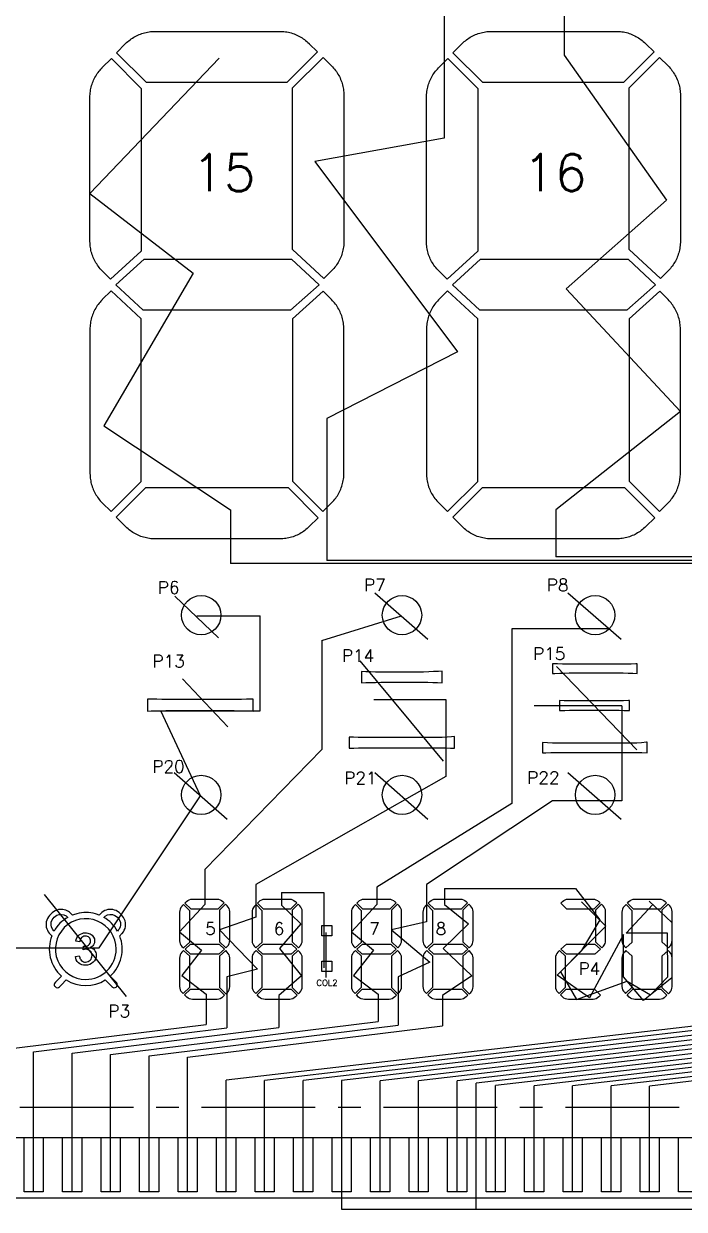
# Model space of a CAD drawing. Header units: millimetres. Extents: x 1653 to 3206, y -200 to 97.
# Drawn here: x 2432.96 to 2454.75, y -110.88 to -71.74 of the extents above; entities that cross this region are included whole.
import ezdxf
from ezdxf.enums import TextEntityAlignment as Align

# ---------------------------------------------------------------- set-up
doc = ezdxf.new("R2010")
doc.units = ezdxf.units.MM
doc.header["$LTSCALE"] = 3
doc.linetypes.add('CENTER', pattern=[2, 1.25, -0.25, 0.25, -0.25])
doc.layers.add('DIM', color=4, linetype='Continuous')
doc.layers.add('SEG', color=3, linetype='Continuous')
doc.styles.add('romans', font='romans.shx')

msp = doc.modelspace()

# ---------------------------------------------------------------- linework, layer by layer
at = {"linetype": 'Continuous'}
msp.add_lwpolyline([(2378.323, -71.51), (2378.323, -95.51), (2393.323, -110.51), (2478.323, -110.51), (2493.323, -95.51), (2493.323, -71.51), (2478.323, -56.51), (2393.323, -56.51)], close=True, dxfattribs=at)
at = {"linetype": 'CENTER'}
msp.add_lwpolyline([(2469.762, -59.51), (2402.823, -59.51, 0.895837), (2402.823, -107.51), (2469.762, -107.51, 0.856686)], format="xyb", close=True, dxfattribs=at)
for points in [[(2436.351, -72.365), (2436.387, -72.333), (2436.425, -72.301), (2436.463, -72.271), (2436.503, -72.242), (2436.543, -72.215), (2436.585, -72.189), (2436.627, -72.165), (2436.671, -72.142), (2436.715, -72.12), (2436.759, -72.101), (2436.805, -72.082), (2436.851, -72.066), (2436.898, -72.051), (2436.945, -72.038), (2436.992, -72.026), (2437.04, -72.017), (2437.089, -72.009), (2437.137, -72.002), (2437.186, -71.997), (2437.235, -71.994), (2437.284, -71.993), (2437.296, -71.993), (2441.395, -71.993), (2441.444, -71.994), (2441.492, -71.997), (2441.541, -72.001), (2441.59, -72.007), (2441.638, -72.014), (2441.686, -72.024), (2441.734, -72.035), (2441.781, -72.047), (2441.828, -72.062), (2441.874, -72.078), (2441.92, -72.096), (2441.965, -72.115), (2442.009, -72.136), (2442.052, -72.158), (2442.095, -72.183), (2442.137, -72.208), (2442.177, -72.235), (2442.217, -72.264), (2442.256, -72.294), (2442.294, -72.325), (2442.33, -72.357), (2442.366, -72.391), (2442.374, -72.4), (2442.648, -72.673), (2441.637, -73.686), (2437.004, -73.686), (2436.016, -72.699), (2436.316, -72.399)], [(2447.451, -72.365), (2447.487, -72.333), (2447.525, -72.301), (2447.563, -72.271), (2447.603, -72.242), (2447.643, -72.215), (2447.685, -72.189), (2447.727, -72.165), (2447.77, -72.142), (2447.814, -72.12), (2447.859, -72.101), (2447.905, -72.082), (2447.951, -72.066), (2447.997, -72.051), (2448.045, -72.038), (2448.092, -72.026), (2448.14, -72.017), (2448.188, -72.009), (2448.237, -72.002), (2448.286, -71.997), (2448.334, -71.994), (2448.383, -71.993), (2448.396, -71.993), (2452.494, -71.993), (2452.543, -71.994), (2452.592, -71.997), (2452.641, -72.001), (2452.689, -72.007), (2452.738, -72.014), (2452.786, -72.024), (2452.834, -72.035), (2452.881, -72.047), (2452.928, -72.062), (2452.974, -72.078), (2453.019, -72.096), (2453.064, -72.115), (2453.109, -72.136), (2453.152, -72.158), (2453.195, -72.183), (2453.236, -72.208), (2453.277, -72.235), (2453.317, -72.264), (2453.356, -72.294), (2453.393, -72.325), (2453.43, -72.357), (2453.465, -72.391), (2453.474, -72.4), (2453.748, -72.673), (2452.736, -73.686), (2448.104, -73.686), (2447.116, -72.699), (2447.416, -72.399)], [(2435.141, -74.123), (2435.144, -74.074), (2435.148, -74.025), (2435.154, -73.977), (2435.162, -73.928), (2435.171, -73.88), (2435.182, -73.833), (2435.195, -73.785), (2435.209, -73.739), (2435.225, -73.692), (2435.243, -73.647), (2435.262, -73.602), (2435.283, -73.557), (2435.306, -73.514), (2435.33, -73.471), (2435.355, -73.43), (2435.382, -73.389), (2435.411, -73.349), (2435.44, -73.31), (2435.472, -73.272), (2435.504, -73.236), (2435.538, -73.2), (2435.547, -73.191), (2435.848, -72.89), (2436.833, -73.874), (2436.833, -79.253), (2435.821, -80.175), (2435.547, -79.901), (2435.513, -79.866), (2435.48, -79.829), (2435.448, -79.792), (2435.418, -79.753), (2435.39, -79.714), (2435.362, -79.673), (2435.336, -79.632), (2435.312, -79.589), (2435.289, -79.546), (2435.268, -79.502), (2435.248, -79.457), (2435.23, -79.412), (2435.213, -79.366), (2435.198, -79.319), (2435.185, -79.272), (2435.174, -79.224), (2435.164, -79.176), (2435.156, -79.128), (2435.149, -79.08), (2435.145, -79.031), (2435.142, -78.982), (2435.141, -78.933), (2435.14, -78.92), (2435.14, -74.172)], [(2443.516, -74.052), (2443.517, -74.103), (2443.517, -78.92), (2443.517, -78.969), (2443.514, -79.018), (2443.51, -79.067), (2443.504, -79.115), (2443.496, -79.164), (2443.487, -79.212), (2443.476, -79.26), (2443.463, -79.307), (2443.449, -79.354), (2443.433, -79.4), (2443.415, -79.445), (2443.395, -79.49), (2443.375, -79.535), (2443.352, -79.578), (2443.328, -79.621), (2443.302, -79.662), (2443.275, -79.703), (2443.247, -79.743), (2443.217, -79.782), (2443.186, -79.82), (2443.154, -79.856), (2443.12, -79.892), (2443.111, -79.901), (2442.856, -80.156), (2441.825, -79.194), (2441.825, -73.856), (2442.828, -72.852), (2443.11, -73.132), (2443.145, -73.168), (2443.178, -73.205), (2443.209, -73.242), (2443.239, -73.281), (2443.268, -73.32), (2443.295, -73.361), (2443.321, -73.402), (2443.346, -73.445), (2443.369, -73.488), (2443.39, -73.532), (2443.41, -73.577), (2443.428, -73.622), (2443.444, -73.668), (2443.459, -73.715), (2443.473, -73.762), (2443.484, -73.81), (2443.494, -73.857), (2443.502, -73.906), (2443.508, -73.954), (2443.513, -74.003)], [(2446.241, -74.123), (2446.244, -74.074), (2446.248, -74.025), (2446.254, -73.977), (2446.261, -73.928), (2446.271, -73.88), (2446.282, -73.833), (2446.295, -73.785), (2446.309, -73.739), (2446.325, -73.692), (2446.343, -73.647), (2446.362, -73.602), (2446.383, -73.557), (2446.406, -73.514), (2446.43, -73.471), (2446.455, -73.43), (2446.482, -73.389), (2446.51, -73.349), (2446.54, -73.31), (2446.571, -73.272), (2446.604, -73.236), (2446.637, -73.2), (2446.646, -73.191), (2446.948, -72.89), (2447.932, -73.874), (2447.932, -79.253), (2446.92, -80.175), (2446.646, -79.901), (2446.612, -79.866), (2446.58, -79.829), (2446.548, -79.792), (2446.518, -79.753), (2446.489, -79.714), (2446.462, -79.673), (2446.436, -79.632), (2446.412, -79.589), (2446.389, -79.546), (2446.367, -79.502), (2446.348, -79.457), (2446.33, -79.412), (2446.313, -79.366), (2446.298, -79.319), (2446.285, -79.272), (2446.274, -79.224), (2446.264, -79.176), (2446.256, -79.128), (2446.249, -79.08), (2446.245, -79.031), (2446.242, -78.982), (2446.24, -78.933), (2446.24, -78.92), (2446.24, -74.172)], [(2454.616, -74.052), (2454.617, -74.103), (2454.617, -78.92), (2454.616, -78.969), (2454.614, -79.018), (2454.61, -79.067), (2454.604, -79.115), (2454.596, -79.164), (2454.587, -79.212), (2454.576, -79.26), (2454.563, -79.307), (2454.548, -79.354), (2454.532, -79.4), (2454.515, -79.445), (2454.495, -79.49), (2454.474, -79.535), (2454.452, -79.578), (2454.428, -79.621), (2454.402, -79.662), (2454.375, -79.703), (2454.347, -79.743), (2454.317, -79.782), (2454.286, -79.82), (2454.254, -79.856), (2454.22, -79.892), (2454.211, -79.901), (2453.956, -80.156), (2452.925, -79.194), (2452.925, -73.856), (2453.928, -72.852), (2454.21, -73.132), (2454.245, -73.168), (2454.277, -73.205), (2454.309, -73.242), (2454.339, -73.281), (2454.368, -73.32), (2454.395, -73.361), (2454.421, -73.402), (2454.445, -73.445), (2454.468, -73.488), (2454.49, -73.532), (2454.509, -73.577), (2454.528, -73.622), (2454.544, -73.668), (2454.559, -73.715), (2454.572, -73.762), (2454.584, -73.81), (2454.594, -73.857), (2454.602, -73.906), (2454.608, -73.954), (2454.613, -74.003)], [(2441.755, -81.203), (2436.901, -81.203), (2435.997, -80.358), (2436.927, -79.511), (2441.792, -79.511), (2442.7, -80.357)], [(2452.855, -81.203), (2448, -81.203), (2447.097, -80.358), (2448.027, -79.511), (2452.892, -79.511), (2453.799, -80.357)], [(2435.513, -87.526), (2435.547, -87.561), (2435.836, -87.85), (2436.833, -86.851), (2436.833, -81.487), (2435.839, -80.558), (2435.547, -80.851), (2435.538, -80.86), (2435.504, -80.896), (2435.472, -80.932), (2435.44, -80.97), (2435.411, -81.009), (2435.382, -81.049), (2435.355, -81.09), (2435.33, -81.131), (2435.306, -81.174), (2435.283, -81.218), (2435.262, -81.262), (2435.243, -81.307), (2435.225, -81.352), (2435.209, -81.399), (2435.195, -81.445), (2435.182, -81.493), (2435.171, -81.54), (2435.162, -81.588), (2435.154, -81.637), (2435.148, -81.685), (2435.144, -81.734), (2435.141, -81.783), (2435.14, -81.832), (2435.14, -86.58), (2435.141, -86.593), (2435.142, -86.642), (2435.145, -86.691), (2435.149, -86.74), (2435.156, -86.788), (2435.164, -86.836), (2435.174, -86.884), (2435.185, -86.932), (2435.198, -86.979), (2435.213, -87.026), (2435.23, -87.072), (2435.248, -87.117), (2435.268, -87.162), (2435.289, -87.206), (2435.312, -87.249), (2435.336, -87.292), (2435.362, -87.333), (2435.39, -87.374), (2435.418, -87.413), (2435.448, -87.452), (2435.48, -87.49)], [(2443.111, -80.851), (2442.835, -80.576), (2441.825, -81.482), (2441.825, -86.847), (2442.825, -87.847), (2443.111, -87.561), (2443.12, -87.552), (2443.154, -87.517), (2443.186, -87.48), (2443.217, -87.442), (2443.247, -87.403), (2443.275, -87.363), (2443.302, -87.323), (2443.328, -87.281), (2443.352, -87.238), (2443.374, -87.195), (2443.395, -87.151), (2443.415, -87.106), (2443.432, -87.06), (2443.449, -87.014), (2443.463, -86.967), (2443.476, -86.92), (2443.487, -86.872), (2443.496, -86.824), (2443.504, -86.776), (2443.51, -86.727), (2443.514, -86.678), (2443.517, -86.63), (2443.517, -86.581), (2443.517, -81.832), (2443.517, -81.819), (2443.516, -81.77), (2443.513, -81.721), (2443.508, -81.673), (2443.502, -81.624), (2443.494, -81.576), (2443.484, -81.528), (2443.473, -81.48), (2443.459, -81.433), (2443.445, -81.386), (2443.428, -81.34), (2443.41, -81.295), (2443.39, -81.25), (2443.369, -81.206), (2443.346, -81.163), (2443.321, -81.121), (2443.295, -81.079), (2443.268, -81.038), (2443.239, -80.999), (2443.209, -80.96), (2443.178, -80.923), (2443.145, -80.886)], [(2446.612, -87.526), (2446.646, -87.561), (2446.936, -87.85), (2447.932, -86.851), (2447.932, -81.487), (2446.939, -80.558), (2446.646, -80.851), (2446.637, -80.86), (2446.604, -80.896), (2446.571, -80.932), (2446.54, -80.97), (2446.51, -81.009), (2446.482, -81.049), (2446.455, -81.09), (2446.43, -81.131), (2446.406, -81.174), (2446.383, -81.218), (2446.362, -81.262), (2446.343, -81.307), (2446.325, -81.352), (2446.309, -81.399), (2446.295, -81.445), (2446.282, -81.493), (2446.271, -81.54), (2446.261, -81.588), (2446.254, -81.637), (2446.248, -81.685), (2446.244, -81.734), (2446.241, -81.783), (2446.24, -81.832), (2446.24, -86.58), (2446.24, -86.593), (2446.242, -86.642), (2446.245, -86.691), (2446.249, -86.74), (2446.256, -86.788), (2446.264, -86.836), (2446.274, -86.884), (2446.285, -86.932), (2446.298, -86.979), (2446.313, -87.026), (2446.33, -87.072), (2446.348, -87.117), (2446.367, -87.162), (2446.389, -87.206), (2446.412, -87.249), (2446.436, -87.292), (2446.462, -87.333), (2446.489, -87.374), (2446.518, -87.413), (2446.548, -87.452), (2446.58, -87.49)], [(2454.211, -80.851), (2453.935, -80.576), (2452.925, -81.482), (2452.925, -86.847), (2453.925, -87.847), (2454.211, -87.561), (2454.22, -87.552), (2454.253, -87.517), (2454.286, -87.48), (2454.317, -87.442), (2454.347, -87.403), (2454.375, -87.363), (2454.402, -87.323), (2454.428, -87.281), (2454.452, -87.238), (2454.474, -87.195), (2454.495, -87.151), (2454.514, -87.106), (2454.532, -87.06), (2454.548, -87.014), (2454.563, -86.967), (2454.576, -86.92), (2454.587, -86.872), (2454.596, -86.824), (2454.604, -86.776), (2454.61, -86.727), (2454.614, -86.678), (2454.616, -86.63), (2454.617, -86.581), (2454.617, -81.832), (2454.617, -81.819), (2454.616, -81.77), (2454.613, -81.721), (2454.608, -81.673), (2454.602, -81.624), (2454.594, -81.576), (2454.584, -81.528), (2454.572, -81.48), (2454.559, -81.433), (2454.544, -81.386), (2454.528, -81.34), (2454.51, -81.295), (2454.49, -81.25), (2454.468, -81.206), (2454.446, -81.163), (2454.421, -81.121), (2454.395, -81.079), (2454.368, -81.038), (2454.339, -80.999), (2454.309, -80.96), (2454.277, -80.923), (2454.245, -80.886)], [(2441.677, -87.058), (2442.669, -88.05), (2442.375, -88.344), (2442.34, -88.378), (2442.304, -88.411), (2442.266, -88.442), (2442.228, -88.473), (2442.188, -88.501), (2442.147, -88.529), (2442.106, -88.555), (2442.064, -88.579), (2442.02, -88.602), (2441.976, -88.624), (2441.932, -88.643), (2441.886, -88.661), (2441.84, -88.678), (2441.793, -88.693), (2441.746, -88.706), (2441.699, -88.718), (2441.651, -88.727), (2441.603, -88.735), (2441.554, -88.742), (2441.505, -88.747), (2441.456, -88.75), (2441.408, -88.751), (2441.395, -88.751), (2437.297, -88.751), (2437.248, -88.75), (2437.199, -88.748), (2437.15, -88.743), (2437.102, -88.737), (2437.053, -88.73), (2437.005, -88.72), (2436.958, -88.709), (2436.91, -88.697), (2436.864, -88.682), (2436.817, -88.666), (2436.772, -88.648), (2436.727, -88.629), (2436.683, -88.608), (2436.639, -88.586), (2436.596, -88.561), (2436.555, -88.536), (2436.514, -88.509), (2436.474, -88.48), (2436.435, -88.451), (2436.398, -88.419), (2436.361, -88.387), (2436.325, -88.353), (2436.316, -88.344), (2436.008, -88.037), (2436.985, -87.058)], [(2452.777, -87.058), (2453.769, -88.05), (2453.475, -88.344), (2453.44, -88.378), (2453.403, -88.411), (2453.366, -88.442), (2453.327, -88.473), (2453.288, -88.501), (2453.247, -88.529), (2453.206, -88.555), (2453.163, -88.579), (2453.12, -88.602), (2453.076, -88.624), (2453.031, -88.643), (2452.986, -88.661), (2452.94, -88.678), (2452.893, -88.693), (2452.846, -88.706), (2452.799, -88.718), (2452.751, -88.727), (2452.702, -88.735), (2452.654, -88.742), (2452.605, -88.747), (2452.556, -88.75), (2452.507, -88.751), (2452.494, -88.751), (2448.397, -88.751), (2448.348, -88.75), (2448.299, -88.748), (2448.25, -88.743), (2448.201, -88.737), (2448.153, -88.73), (2448.105, -88.72), (2448.057, -88.709), (2448.01, -88.697), (2447.963, -88.682), (2447.917, -88.666), (2447.871, -88.648), (2447.827, -88.629), (2447.782, -88.608), (2447.739, -88.586), (2447.696, -88.561), (2447.655, -88.536), (2447.614, -88.509), (2447.574, -88.48), (2447.535, -88.451), (2447.497, -88.419), (2447.461, -88.387), (2447.425, -88.353), (2447.416, -88.344), (2447.108, -88.037), (2448.084, -87.058)], [(2446.757, -93.116), (2446.633, -93.124), (2446.478, -93.132), (2446.317, -93.14), (2446.146, -93.148), (2444.722, -93.148), (2444.557, -93.146), (2444.393, -93.143), (2444.238, -93.138), (2444.094, -93.132), (2444.094, -93.5), (2444.099, -93.5), (2444.241, -93.492), (2444.396, -93.487), (2444.561, -93.486), (2444.736, -93.484), (2446.16, -93.484), (2446.287, -93.484), (2446.45, -93.487), (2446.606, -93.492), (2446.757, -93.5)], [(2453.196, -92.872), (2453.143, -92.875), (2452.991, -92.881), (2452.829, -92.884), (2452.66, -92.886), (2450.962, -92.886), (2450.879, -92.886), (2450.724, -92.883), (2450.564, -92.878), (2450.395, -92.872), (2450.395, -93.193), (2450.472, -93.19), (2450.635, -93.184), (2450.793, -93.179), (2450.947, -93.177), (2452.66, -93.177), (2452.726, -93.177), (2452.897, -93.181), (2453.053, -93.185), (2453.196, -93.193)], [(2440.527, -94.036), (2440.45, -94.039), (2440.301, -94.044), (2440.143, -94.049), (2439.979, -94.05), (2439.807, -94.052), (2437.802, -94.052), (2437.669, -94.052), (2437.506, -94.049), (2437.347, -94.046), (2437.19, -94.043), (2437.035, -94.036), (2437.035, -94.435), (2437.161, -94.43), (2437.317, -94.426), (2437.477, -94.423), (2437.638, -94.42), (2437.802, -94.42), (2439.821, -94.42), (2439.895, -94.42), (2440.062, -94.421), (2440.223, -94.424), (2440.378, -94.429), (2440.527, -94.435)], [(2450.625, -94.083), (2450.625, -94.42), (2450.638, -94.418), (2450.804, -94.41), (2450.962, -94.405), (2451.114, -94.404), (2452.432, -94.404), (2452.453, -94.404), (2452.593, -94.405), (2452.754, -94.412), (2452.936, -94.42), (2452.936, -94.083), (2452.906, -94.084), (2452.739, -94.092), (2452.58, -94.095), (2452.432, -94.097), (2451.114, -94.097), (2451.102, -94.097), (2450.943, -94.095), (2450.784, -94.091)], [(2447.17, -95.278), (2447.072, -95.289), (2446.926, -95.3), (2446.76, -95.306), (2446.573, -95.309), (2444.338, -95.309), (2444.332, -95.309), (2444.156, -95.308), (2443.992, -95.304), (2443.839, -95.3), (2443.696, -95.293), (2443.696, -95.662), (2443.713, -95.66), (2443.849, -95.654), (2444.001, -95.649), (2444.169, -95.646), (2444.354, -95.646), (2446.573, -95.646), (2446.71, -95.646), (2446.879, -95.649), (2447.032, -95.654), (2447.17, -95.662)], [(2453.517, -95.461), (2453.503, -95.463), (2453.338, -95.48), (2453.18, -95.489), (2453.028, -95.492), (2450.64, -95.492), (2450.553, -95.492), (2450.395, -95.489), (2450.235, -95.485), (2450.074, -95.477), (2450.074, -95.814), (2450.173, -95.81), (2450.34, -95.804), (2450.497, -95.799), (2450.64, -95.799), (2453.028, -95.799), (2453.039, -95.799), (2453.185, -95.801), (2453.345, -95.806), (2453.517, -95.814)], [(2438.143, -102.165), (2438.176, -102.205), (2438.224, -102.254), (2438.43, -102.067), (2438.43, -101.026), (2438.23, -100.825), (2438.176, -100.879), (2438.171, -100.885), (2438.139, -100.925), (2438.115, -100.972), (2438.1, -101.021), (2438.096, -101.073), (2438.096, -102.012), (2438.096, -102.019), (2438.102, -102.071), (2438.118, -102.12)], [(2438.368, -100.69), (2438.413, -100.665), (2438.463, -100.649), (2438.514, -100.643), (2438.522, -100.642), (2439.332, -100.642), (2439.383, -100.647), (2439.433, -100.662), (2439.479, -100.685), (2439.52, -100.718), (2439.525, -100.723), (2439.569, -100.767), (2439.36, -100.977), (2438.475, -100.977), (2438.274, -100.777), (2438.328, -100.723)], [(2439.751, -102.011), (2439.751, -101.055), (2439.745, -101.002), (2439.729, -100.953), (2439.704, -100.907), (2439.67, -100.867), (2439.616, -100.813), (2439.417, -101.013), (2439.417, -102.055), (2439.626, -102.25), (2439.671, -102.206), (2439.676, -102.2), (2439.708, -102.159), (2439.732, -102.113), (2439.746, -102.063)], [(2440.534, -102.165), (2440.567, -102.205), (2440.616, -102.254), (2440.821, -102.067), (2440.821, -101.026), (2440.621, -100.825), (2440.567, -100.879), (2440.562, -100.885), (2440.53, -100.925), (2440.506, -100.972), (2440.492, -101.021), (2440.487, -101.073), (2440.487, -102.012), (2440.487, -102.019), (2440.493, -102.071), (2440.509, -102.12)], [(2440.759, -100.69), (2440.805, -100.665), (2440.854, -100.649), (2440.905, -100.643), (2440.913, -100.642), (2441.723, -100.642), (2441.775, -100.647), (2441.825, -100.662), (2441.871, -100.685), (2441.911, -100.718), (2441.917, -100.723), (2441.961, -100.767), (2441.751, -100.977), (2440.866, -100.977), (2440.666, -100.777), (2440.719, -100.723)], [(2442.143, -102.011), (2442.143, -101.055), (2442.136, -101.002), (2442.12, -100.953), (2442.095, -100.907), (2442.062, -100.867), (2442.008, -100.813), (2441.808, -101.013), (2441.808, -102.055), (2442.017, -102.25), (2442.062, -102.206), (2442.068, -102.2), (2442.1, -102.159), (2442.123, -102.113), (2442.138, -102.063)], [(2443.811, -102.165), (2443.844, -102.205), (2443.893, -102.254), (2444.098, -102.067), (2444.098, -101.026), (2443.898, -100.825), (2443.844, -100.879), (2443.839, -100.885), (2443.807, -100.925), (2443.783, -100.972), (2443.769, -101.021), (2443.764, -101.073), (2443.764, -102.012), (2443.764, -102.019), (2443.77, -102.071), (2443.786, -102.12)], [(2444.036, -100.69), (2444.082, -100.665), (2444.131, -100.649), (2444.182, -100.643), (2444.19, -100.642), (2445, -100.642), (2445.052, -100.647), (2445.102, -100.662), (2445.148, -100.685), (2445.188, -100.718), (2445.194, -100.723), (2445.238, -100.767), (2445.028, -100.977), (2444.143, -100.977), (2443.943, -100.777), (2443.996, -100.723)], [(2445.42, -102.011), (2445.42, -101.055), (2445.413, -101.002), (2445.397, -100.953), (2445.372, -100.907), (2445.339, -100.867), (2445.285, -100.813), (2445.085, -101.013), (2445.085, -102.055), (2445.294, -102.25), (2445.339, -102.206), (2445.345, -102.2), (2445.377, -102.159), (2445.4, -102.113), (2445.415, -102.063)], [(2446.169, -102.165), (2446.202, -102.205), (2446.251, -102.254), (2446.456, -102.067), (2446.456, -101.026), (2446.256, -100.825), (2446.202, -100.879), (2446.197, -100.885), (2446.165, -100.925), (2446.141, -100.972), (2446.127, -101.021), (2446.122, -101.073), (2446.122, -102.012), (2446.122, -102.019), (2446.128, -102.071), (2446.144, -102.12)], [(2446.394, -100.69), (2446.44, -100.665), (2446.489, -100.649), (2446.541, -100.643), (2446.548, -100.642), (2447.358, -100.642), (2447.41, -100.647), (2447.46, -100.662), (2447.506, -100.685), (2447.547, -100.718), (2447.552, -100.723), (2447.596, -100.767), (2447.386, -100.977), (2446.501, -100.977), (2446.301, -100.777), (2446.354, -100.723)], [(2447.778, -102.011), (2447.778, -101.055), (2447.771, -101.002), (2447.755, -100.953), (2447.73, -100.907), (2447.697, -100.867), (2447.643, -100.813), (2447.443, -101.013), (2447.443, -102.055), (2447.653, -102.25), (2447.697, -102.206), (2447.703, -102.2), (2447.735, -102.159), (2447.758, -102.113), (2447.773, -102.063)], [(2450.768, -100.69), (2450.813, -100.665), (2450.862, -100.649), (2450.914, -100.643), (2450.922, -100.642), (2451.732, -100.642), (2451.783, -100.647), (2451.833, -100.662), (2451.879, -100.685), (2451.92, -100.718), (2451.925, -100.723), (2451.969, -100.767), (2451.76, -100.977), (2450.874, -100.977), (2450.674, -100.777), (2450.728, -100.723)], [(2452.151, -102.011), (2452.151, -101.055), (2452.145, -101.002), (2452.129, -100.953), (2452.104, -100.907), (2452.07, -100.867), (2452.016, -100.813), (2451.817, -101.013), (2451.817, -102.055), (2452.026, -102.25), (2452.071, -102.206), (2452.076, -102.2), (2452.108, -102.159), (2452.132, -102.113), (2452.146, -102.063)], [(2452.736, -102.165), (2452.769, -102.205), (2452.818, -102.254), (2453.024, -102.067), (2453.024, -101.026), (2452.823, -100.825), (2452.769, -100.879), (2452.764, -100.885), (2452.732, -100.925), (2452.708, -100.972), (2452.694, -101.021), (2452.689, -101.073), (2452.689, -102.012), (2452.689, -102.019), (2452.696, -102.071), (2452.711, -102.12)], [(2452.961, -100.69), (2453.007, -100.665), (2453.056, -100.649), (2453.108, -100.643), (2453.115, -100.642), (2453.925, -100.642), (2453.977, -100.647), (2454.027, -100.662), (2454.073, -100.685), (2454.114, -100.718), (2454.119, -100.723), (2454.163, -100.767), (2453.953, -100.977), (2453.068, -100.977), (2452.868, -100.777), (2452.921, -100.723)], [(2454.345, -102.011), (2454.345, -101.055), (2454.338, -101.002), (2454.322, -100.953), (2454.298, -100.907), (2454.264, -100.867), (2454.21, -100.813), (2454.01, -101.013), (2454.01, -102.055), (2454.22, -102.25), (2454.264, -102.206), (2454.27, -102.2), (2454.302, -102.159), (2454.325, -102.113), (2454.34, -102.063)], [(2442.788, -101.85), (2442.788, -101.516), (2443.123, -101.516), (2443.123, -101.85)], [(2439.578, -102.295), (2439.391, -102.463), (2438.455, -102.463), (2438.276, -102.296), (2438.461, -102.128), (2439.398, -102.128)], [(2441.969, -102.295), (2441.783, -102.463), (2440.846, -102.463), (2440.668, -102.296), (2440.852, -102.128), (2441.79, -102.128)], [(2445.246, -102.295), (2445.059, -102.463), (2444.123, -102.463), (2443.945, -102.296), (2444.129, -102.128), (2445.067, -102.128)], [(2447.604, -102.295), (2447.418, -102.463), (2446.482, -102.463), (2446.303, -102.296), (2446.487, -102.128), (2447.425, -102.128)], [(2451.978, -102.295), (2451.791, -102.463), (2450.855, -102.463), (2450.676, -102.296), (2450.861, -102.128), (2451.798, -102.128)], [(2438.143, -103.679), (2438.176, -103.719), (2438.218, -103.761), (2438.43, -103.548), (2438.43, -102.53), (2438.228, -102.341), (2438.176, -102.393), (2438.171, -102.399), (2438.139, -102.439), (2438.115, -102.486), (2438.1, -102.535), (2438.096, -102.587), (2438.096, -103.526), (2438.096, -103.533), (2438.102, -103.585), (2438.118, -103.634)], [(2439.671, -102.393), (2439.622, -102.344), (2439.417, -102.528), (2439.417, -103.561), (2439.628, -103.772), (2439.673, -103.728), (2439.708, -103.683), (2439.732, -103.637), (2439.746, -103.587), (2439.751, -103.535), (2439.751, -102.587), (2439.751, -102.579), (2439.745, -102.528), (2439.729, -102.478), (2439.704, -102.433)], [(2440.534, -103.679), (2440.567, -103.719), (2440.609, -103.761), (2440.821, -103.548), (2440.821, -102.53), (2440.62, -102.341), (2440.567, -102.393), (2440.562, -102.399), (2440.53, -102.439), (2440.506, -102.486), (2440.492, -102.535), (2440.487, -102.587), (2440.487, -103.526), (2440.487, -103.533), (2440.493, -103.585), (2440.509, -103.634)], [(2442.062, -102.393), (2442.014, -102.344), (2441.808, -102.528), (2441.808, -103.561), (2442.019, -103.772), (2442.064, -103.728), (2442.1, -103.683), (2442.123, -103.637), (2442.138, -103.587), (2442.143, -103.535), (2442.143, -102.587), (2442.143, -102.579), (2442.136, -102.528), (2442.121, -102.478), (2442.096, -102.433)], [(2443.811, -103.679), (2443.844, -103.719), (2443.886, -103.761), (2444.098, -103.548), (2444.098, -102.53), (2443.897, -102.341), (2443.844, -102.393), (2443.839, -102.399), (2443.807, -102.439), (2443.783, -102.486), (2443.769, -102.535), (2443.764, -102.587), (2443.764, -103.526), (2443.764, -103.533), (2443.77, -103.585), (2443.786, -103.634)], [(2445.339, -102.393), (2445.29, -102.344), (2445.085, -102.528), (2445.085, -103.561), (2445.296, -103.772), (2445.341, -103.728), (2445.377, -103.683), (2445.4, -103.637), (2445.415, -103.587), (2445.42, -103.535), (2445.42, -102.587), (2445.419, -102.579), (2445.413, -102.528), (2445.397, -102.478), (2445.372, -102.433)], [(2446.169, -103.679), (2446.202, -103.719), (2446.244, -103.761), (2446.456, -103.548), (2446.456, -102.53), (2446.255, -102.341), (2446.202, -102.393), (2446.197, -102.399), (2446.165, -102.439), (2446.141, -102.486), (2446.127, -102.535), (2446.122, -102.587), (2446.122, -103.526), (2446.122, -103.533), (2446.129, -103.585), (2446.144, -103.634)], [(2447.697, -102.393), (2447.649, -102.344), (2447.443, -102.528), (2447.443, -103.561), (2447.654, -103.772), (2447.699, -103.728), (2447.735, -103.683), (2447.758, -103.637), (2447.773, -103.587), (2447.778, -103.535), (2447.778, -102.587), (2447.778, -102.579), (2447.771, -102.528), (2447.756, -102.478), (2447.731, -102.433)], [(2450.543, -103.679), (2450.576, -103.719), (2450.617, -103.761), (2450.83, -103.548), (2450.83, -102.53), (2450.628, -102.341), (2450.576, -102.393), (2450.57, -102.399), (2450.539, -102.439), (2450.515, -102.486), (2450.5, -102.535), (2450.495, -102.587), (2450.495, -103.526), (2450.496, -103.533), (2450.502, -103.585), (2450.518, -103.634)], [(2452.736, -103.679), (2452.769, -103.719), (2452.811, -103.761), (2453.024, -103.548), (2453.024, -102.53), (2452.822, -102.341), (2452.769, -102.393), (2452.764, -102.399), (2452.732, -102.439), (2452.708, -102.486), (2452.694, -102.535), (2452.689, -102.587), (2452.689, -103.526), (2452.689, -103.533), (2452.696, -103.585), (2452.711, -103.634)], [(2454.264, -102.393), (2454.216, -102.344), (2454.01, -102.528), (2454.01, -103.561), (2454.221, -103.772), (2454.266, -103.728), (2454.302, -103.683), (2454.325, -103.637), (2454.34, -103.587), (2454.345, -103.535), (2454.345, -102.587), (2454.345, -102.579), (2454.338, -102.528), (2454.323, -102.478), (2454.298, -102.433)], [(2442.788, -103.03), (2442.788, -102.696), (2443.123, -102.696), (2443.123, -103.03)], [(2439.486, -103.907), (2439.44, -103.932), (2439.391, -103.948), (2439.34, -103.954), (2439.332, -103.955), (2438.524, -103.955), (2438.472, -103.95), (2438.423, -103.935), (2438.376, -103.911), (2438.335, -103.879), (2438.264, -103.808), (2438.452, -103.62), (2439.382, -103.62), (2439.581, -103.819), (2439.526, -103.874)], [(2441.877, -103.907), (2441.832, -103.932), (2441.783, -103.948), (2441.731, -103.954), (2441.723, -103.955), (2440.915, -103.955), (2440.864, -103.95), (2440.814, -103.935), (2440.768, -103.911), (2440.727, -103.879), (2440.656, -103.808), (2440.843, -103.62), (2441.773, -103.62), (2441.972, -103.819), (2441.917, -103.874)], [(2445.154, -103.907), (2445.109, -103.932), (2445.06, -103.948), (2445.008, -103.954), (2445, -103.955), (2444.192, -103.955), (2444.141, -103.95), (2444.091, -103.935), (2444.045, -103.911), (2444.004, -103.879), (2443.933, -103.808), (2444.12, -103.62), (2445.05, -103.62), (2445.249, -103.819), (2445.194, -103.874)], [(2447.512, -103.907), (2447.467, -103.932), (2447.418, -103.948), (2447.366, -103.954), (2447.358, -103.955), (2446.551, -103.955), (2446.499, -103.95), (2446.449, -103.935), (2446.403, -103.911), (2446.362, -103.879), (2446.291, -103.808), (2446.478, -103.62), (2447.408, -103.62), (2447.608, -103.819), (2447.552, -103.874)], [(2451.886, -103.907), (2451.84, -103.932), (2451.791, -103.948), (2451.74, -103.954), (2451.732, -103.955), (2450.924, -103.955), (2450.872, -103.95), (2450.822, -103.935), (2450.776, -103.911), (2450.735, -103.879), (2450.664, -103.808), (2450.852, -103.62), (2451.782, -103.62), (2451.981, -103.819), (2451.926, -103.874)], [(2454.079, -103.907), (2454.034, -103.932), (2453.985, -103.948), (2453.933, -103.954), (2453.925, -103.955), (2453.118, -103.955), (2453.066, -103.95), (2453.016, -103.935), (2452.97, -103.911), (2452.929, -103.879), (2452.858, -103.808), (2453.045, -103.62), (2453.975, -103.62), (2454.175, -103.819), (2454.119, -103.874)], [(2432.965, -110.31), (2432.965, -108.51), (2433.6, -108.51), (2433.6, -110.31)], [(2434.235, -110.31), (2434.235, -108.51), (2434.87, -108.51), (2434.87, -110.31)], [(2435.505, -110.31), (2435.505, -108.51), (2436.14, -108.51), (2436.14, -110.31)], [(2436.775, -110.31), (2436.775, -108.51), (2437.41, -108.51), (2437.41, -110.31)], [(2438.045, -110.31), (2438.045, -108.51), (2438.68, -108.51), (2438.68, -110.31)], [(2439.315, -110.31), (2439.315, -108.51), (2439.95, -108.51), (2439.95, -110.31)], [(2440.585, -110.31), (2440.585, -108.51), (2441.22, -108.51), (2441.22, -110.31)], [(2441.855, -110.31), (2441.855, -108.51), (2442.49, -108.51), (2442.49, -110.31)], [(2443.125, -110.31), (2443.125, -108.51), (2443.76, -108.51), (2443.76, -110.31)], [(2444.395, -110.31), (2444.395, -108.51), (2445.03, -108.51), (2445.03, -110.31)], [(2445.665, -110.31), (2445.665, -108.51), (2446.3, -108.51), (2446.3, -110.31)], [(2446.935, -110.31), (2446.935, -108.51), (2447.57, -108.51), (2447.57, -110.31)], [(2448.205, -110.31), (2448.205, -108.51), (2448.84, -108.51), (2448.84, -110.31)], [(2449.475, -110.31), (2449.475, -108.51), (2450.11, -108.51), (2450.11, -110.31)], [(2450.745, -110.31), (2450.745, -108.51), (2451.38, -108.51), (2451.38, -110.31)], [(2452.015, -110.31), (2452.015, -108.51), (2452.65, -108.51), (2452.65, -110.31)], [(2453.285, -110.31), (2453.285, -108.51), (2453.92, -108.51), (2453.92, -110.31)], [(2454.555, -110.31), (2454.555, -108.51), (2455.19, -108.51), (2455.19, -110.31)]]:
    msp.add_lwpolyline(points, close=True)
for points in [[(2435.807, -103.188, 0.313418), (2436.122, -101.851, 0.045063), (2436.203, -101.773, 0.302255), (2436.274, -101.299, 0.209532), (2435.948, -101.003, 0.263753), (2435.533, -101.085, 0.051792), (2435.445, -101.174, 0.019576), (2435.327, -101.132, 0.150277), (2434.707, -101.124, 0.025282), (2434.56, -101.174, 0.078806), (2434.428, -101.052, 0.233987), (2434.054, -101.004, 0.230004), (2433.715, -101.343, 0.27049), (2433.798, -101.767, 0.049092), (2433.884, -101.851, 0.313442), (2434.199, -103.188), (2434.035, -103.351, 0.027829), (2433.978, -103.414, 0.027591), (2433.968, -103.43, 0.357724), (2433.978, -103.521, 0.080639), (2434.024, -103.558, 0.279133), (2434.107, -103.561, 0.087277), (2434.153, -103.521, -0.018466), (2434.197, -103.473), (2434.36, -103.31, 0.289541), (2435.646, -103.31), (2435.809, -103.473, -0.017068), (2435.83, -103.495), (2435.848, -103.515), (2435.857, -103.525), (2435.866, -103.534), (2435.875, -103.543, 0.027369), (2435.889, -103.554, 0.298636), (2435.974, -103.562, 0.081733), (2436.022, -103.527), (2436.028, -103.521, 0.318993), (2436.043, -103.441, 0.090584), (2436.003, -103.384, 0.006605), (2435.971, -103.351)], [(2434.41, -101.246, 0.14274), (2433.956, -101.7, -0.042316), (2433.913, -101.648, -0.289223), (2433.894, -101.33, -0.160211), (2434.053, -101.177, -0.268904), (2434.351, -101.198, -0.049341)], [(2436.006, -102.293, 2.414511), (2435.003, -103.295, 0.414113)], [(2436.05, -101.7, 0.142829), (2435.596, -101.246, -0.035853), (2435.64, -101.209, -0.29652), (2435.966, -101.184, -0.160233), (2436.118, -101.343, -0.268899), (2436.097, -101.641, -0.049329)], [(2434.994, -102.722, 0.422109), (2435.21, -102.503, 0.435736), (2435.004, -102.299, 0.062064), (2434.913, -102.314), (2434.928, -102.2, 0.166387), (2435.094, -102.16, 0.272684), (2435.163, -102.026, 0.205748), (2435.117, -101.911, 0.210691), (2434.987, -101.862, 0.26474), (2434.837, -101.944, 0.096467), (2434.801, -102.051), (2434.672, -102.028, -0.178724), (2434.781, -101.826, -0.178151), (2434.988, -101.756, -0.120239), (2435.146, -101.793, -0.14392), (2435.257, -101.894, -0.288638), (2435.259, -102.152, -0.140462), (2435.15, -102.242, -0.175921), (2435.293, -102.329, -0.168245), (2435.347, -102.5, -0.209358), (2435.251, -102.729, -0.20336), (2434.993, -102.829, -0.198821), (2434.758, -102.742, -0.18451), (2434.659, -102.533), (2434.788, -102.516, 0.026719), (2434.801, -102.568, 0.136994), (2434.865, -102.676, 0.18774)]]:
    msp.add_lwpolyline(points, format="xyb", close=True)
msp.add_lwpolyline([(2391.323, -108.51), (2480.323, -108.51)])
for centre in [(2438.812, -91.269), (2445.434, -91.269), (2451.803, -91.269), (2438.812, -97.203), (2445.434, -97.203), (2451.803, -97.203)]:
    msp.add_circle(centre, 0.649)
at = {"layer": 'DIM'}
for p, q in [((2437.941, -90.644), (2439.386, -92.016)), ((2444.535, -90.526), (2446.291, -92.064)), ((2450.905, -90.526), (2452.661, -92.064)), ((2444.047, -92.779), (2446.797, -96.083)), ((2450.526, -92.968), (2453.183, -95.712)), ((2438.188, -93.37), (2439.693, -94.953)), ((2437.913, -96.46), (2439.669, -97.998)), ((2444.535, -96.46), (2446.291, -97.998)), ((2450.905, -96.46), (2452.661, -97.998)), ((2433.635, -100.492), (2436.331, -103.863)), ((2452.163, -101.537), (2451.359, -100.734)), ((2453.585, -100.709), (2454.339, -101.412)), ((2442.933, -103.227), (2442.933, -101.741)), ((2450.555, -103.15), (2452.163, -101.537)), ((2454.339, -101.412), (2454.339, -103.244)), ((2452.737, -101.811), (2451.621, -103.897)), ((2452.737, -103.207), (2452.737, -101.811)), ((2451.621, -103.897), (2450.555, -103.15)), ((2453.397, -103.992), (2452.737, -103.207)), ((2454.339, -103.244), (2453.397, -103.992))]:
    msp.add_line(p, q, dxfattribs=at)
at = {"layer": 'SEG', "ltscale": 5.567185}
for p, q in [((2446.824, -70.826), (2446.824, -75.515)), ((2450.779, -71.17), (2450.779, -72.784)), ((2450.779, -72.784), (2454.16, -77.57)), ((2439.405, -72.875), (2435.14, -77.347)), ((2446.824, -75.515), (2442.559, -76.294)), ((2442.559, -76.294), (2447.27, -82.577)), ((2435.14, -77.347), (2438.548, -79.977)), ((2454.16, -77.57), (2450.847, -80.491)), ((2438.548, -79.977), (2435.595, -85.017)), ((2450.847, -80.491), (2454.617, -84.545)), ((2447.27, -82.577), (2442.958, -84.771)), ((2454.617, -84.545), (2450.505, -87.789)), ((2442.958, -84.771), (2442.958, -89.46)), ((2435.595, -85.017), (2439.779, -87.789)), ((2439.779, -87.789), (2439.779, -89.56)), ((2450.505, -87.789), (2450.505, -89.34)), ((2481.073, -89.56), (2439.779, -89.56)), ((2481.193, -89.46), (2442.958, -89.46)), ((2481.313, -89.34), (2450.505, -89.34)), ((2438.664, -91.292), (2440.753, -91.292)), ((2440.753, -94.425), (2440.753, -91.292)), ((2442.787, -92.099), (2445.413, -91.295)), ((2449.053, -91.721), (2449.053, -97.491)), ((2452.269, -91.721), (2449.053, -91.721)), ((2442.787, -92.099), (2442.787, -95.7)), ((2444.505, -94.054), (2446.884, -94.054)), ((2446.884, -94.054), (2446.884, -96.598)), ((2452.689, -94.264), (2449.798, -94.264)), ((2452.689, -94.264), (2452.689, -97.402)), ((2438.791, -97.229), (2437.48, -94.425)), ((2437.48, -94.425), (2440.753, -94.425)), ((2438.93, -99.67), (2442.787, -95.7)), ((2446.884, -96.598), (2440.607, -100.155)), ((2435.447, -102.256), (2438.791, -97.229)), ((2450.403, -97.402), (2446.244, -100.155)), ((2452.689, -97.402), (2450.403, -97.402)), ((2449.053, -97.491), (2444.599, -100.245)), ((2438.93, -99.67), (2438.93, -100.82)), ((2440.607, -100.155), (2440.607, -101.238)), ((2446.244, -100.155), (2446.244, -101.396)), ((2441.454, -100.427), (2441.454, -100.838)), ((2441.454, -100.427), (2442.853, -100.427)), ((2442.853, -100.427), (2442.853, -102.91)), ((2444.599, -100.245), (2444.599, -100.82)), ((2446.832, -100.29), (2446.832, -100.817)), ((2446.832, -100.29), (2451.154, -100.29)), ((2451.154, -100.29), (2451.955, -101.329)), ((2438.93, -100.82), (2438.096, -101.718)), ((2441.454, -100.838), (2442.097, -101.457)), ((2444.599, -100.82), (2443.764, -101.718)), ((2446.832, -100.817), (2447.622, -101.457)), ((2452.824, -101.772), (2453.708, -100.824)), ((2440.607, -101.238), (2439.417, -101.655)), ((2451.955, -101.329), (2451.359, -102.344)), ((2438.096, -101.718), (2438.825, -102.323)), ((2439.417, -101.655), (2440.672, -102.955)), ((2442.097, -101.457), (2441.394, -102.268)), ((2443.764, -101.718), (2444.493, -102.323)), ((2446.244, -101.396), (2445.085, -101.655)), ((2445.085, -101.655), (2446.356, -102.724)), ((2447.622, -101.457), (2446.794, -102.268)), ((2454.191, -101.772), (2452.824, -101.772)), ((2454.198, -103.214), (2454.191, -101.772)), ((2426.463, -102.256), (2435.447, -102.256)), ((2438.825, -102.323), (2438.168, -103.16)), ((2441.394, -102.268), (2442.122, -103.179)), ((2444.493, -102.323), (2443.836, -103.16)), ((2446.794, -102.268), (2447.742, -103.179)), ((2451.359, -102.344), (2450.665, -103.04)), ((2446.356, -102.724), (2445.308, -103.214)), ((2438.168, -103.16), (2438.975, -103.78)), ((2440.672, -102.955), (2439.661, -103.208)), ((2439.661, -103.208), (2439.661, -104.897)), ((2442.122, -103.179), (2441.372, -103.823)), ((2443.836, -103.16), (2444.643, -103.78)), ((2445.308, -103.214), (2445.308, -104.804)), ((2447.742, -103.179), (2446.773, -103.823)), ((2450.665, -103.04), (2451.192, -103.955)), ((2453.628, -103.808), (2454.198, -103.214)), ((2451.192, -103.955), (2452.86, -103.354)), ((2452.86, -103.354), (2453.628, -103.808)), ((2438.975, -103.78), (2438.975, -104.78)), ((2441.372, -103.823), (2441.372, -104.887)), ((2444.643, -103.78), (2444.643, -104.684)), ((2446.773, -103.823), (2446.773, -104.825)), ((2469.472, -104.37), (2448.523, -106.8)), ((2470.137, -104.443), (2449.793, -106.804)), ((2471.601, -104.425), (2451.063, -106.807)), ((2472.49, -104.473), (2452.333, -106.811)), ((2432.013, -105.639), (2438.975, -104.78)), ((2433.283, -105.684), (2439.661, -104.897)), ((2434.553, -105.729), (2441.372, -104.887)), ((2435.823, -105.773), (2444.643, -104.684)), ((2437.093, -105.818), (2445.308, -104.804)), ((2438.363, -105.863), (2446.773, -104.825)), ((2455.769, -104.751), (2439.633, -106.623)), ((2456.434, -104.825), (2440.903, -106.627)), ((2457.898, -104.806), (2442.173, -106.631)), ((2462.759, -104.544), (2444.713, -106.638)), ((2463.424, -104.618), (2445.983, -106.642)), ((2464.888, -104.599), (2447.253, -106.645)), ((2466.476, -104.566), (2447.875, -106.724)), ((2472.545, -104.617), (2453.603, -106.815)), ((2433.283, -110.31), (2433.283, -105.684)), ((2434.553, -110.31), (2434.553, -105.729)), ((2435.823, -110.31), (2435.823, -105.773)), ((2437.093, -110.31), (2437.093, -105.818)), ((2438.363, -110.31), (2438.363, -105.863)), ((2439.633, -110.31), (2439.633, -106.623)), ((2440.903, -110.31), (2440.903, -106.627)), ((2442.173, -110.31), (2442.173, -106.631)), ((2444.713, -110.31), (2444.713, -106.638)), ((2445.983, -110.31), (2445.983, -106.642)), ((2447.253, -110.31), (2447.253, -106.645)), ((2447.875, -110.884), (2447.875, -106.724)), ((2448.523, -110.31), (2448.523, -106.8)), ((2449.793, -110.31), (2449.793, -106.804)), ((2451.063, -110.31), (2451.063, -106.807)), ((2452.333, -110.31), (2452.333, -106.811)), ((2453.603, -110.31), (2453.603, -106.815))]:
    msp.add_line(p, q, dxfattribs=at)
msp.add_lwpolyline([(2459.582, -103.453), (2459.582, -104.762), (2443.443, -106.634), (2443.443, -110.884), (2447.875, -110.884), (2460.612, -110.884), (2460.612, -108.064), (2473.809, -108.064), (2484.48, -100.626), (2484.48, -63.738), (2477.308, -58.899), (2409.066, -58.899), (2409.066, -73.674)], dxfattribs=at)

# ---------------------------------------------------------------- texts
at = {"layer": 'DIM', "style": 'romans'}
for s, height, p in [('15', 1.2242, (2439.553, -76.657)), ('16', 1.2242, (2450.478, -76.657)), ('P6', 0.4081, (2437.737, -90.355)), ('P7', 0.4081, (2444.541, -90.27)), ('P8', 0.4081, (2450.569, -90.27)), ('P15', 0.4081, (2450.293, -92.541)), ('P13', 0.4081, (2437.737, -92.787)), ('P14', 0.4081, (2443.986, -92.606)), ('P20', 0.4081, (2437.731, -96.267)), ('P21', 0.4081, (2444.064, -96.647)), ('P22', 0.4081, (2450.097, -96.636)), ('5', 0.408, (2439.117, -101.617)), ('6', 0.408, (2441.376, -101.617)), ('7', 0.408, (2444.523, -101.617)), ('8', 0.408, (2446.72, -101.617)), ('P4', 0.4081, (2451.618, -102.938)), ('COL2', 0.204, (2442.961, -103.406)), ('P3', 0.4081, (2436.108, -104.342))]:
    msp.add_text(s, height=height, dxfattribs=at).set_placement(p, align=Align.MIDDLE)

doc.saveas('drawing.dxf')
